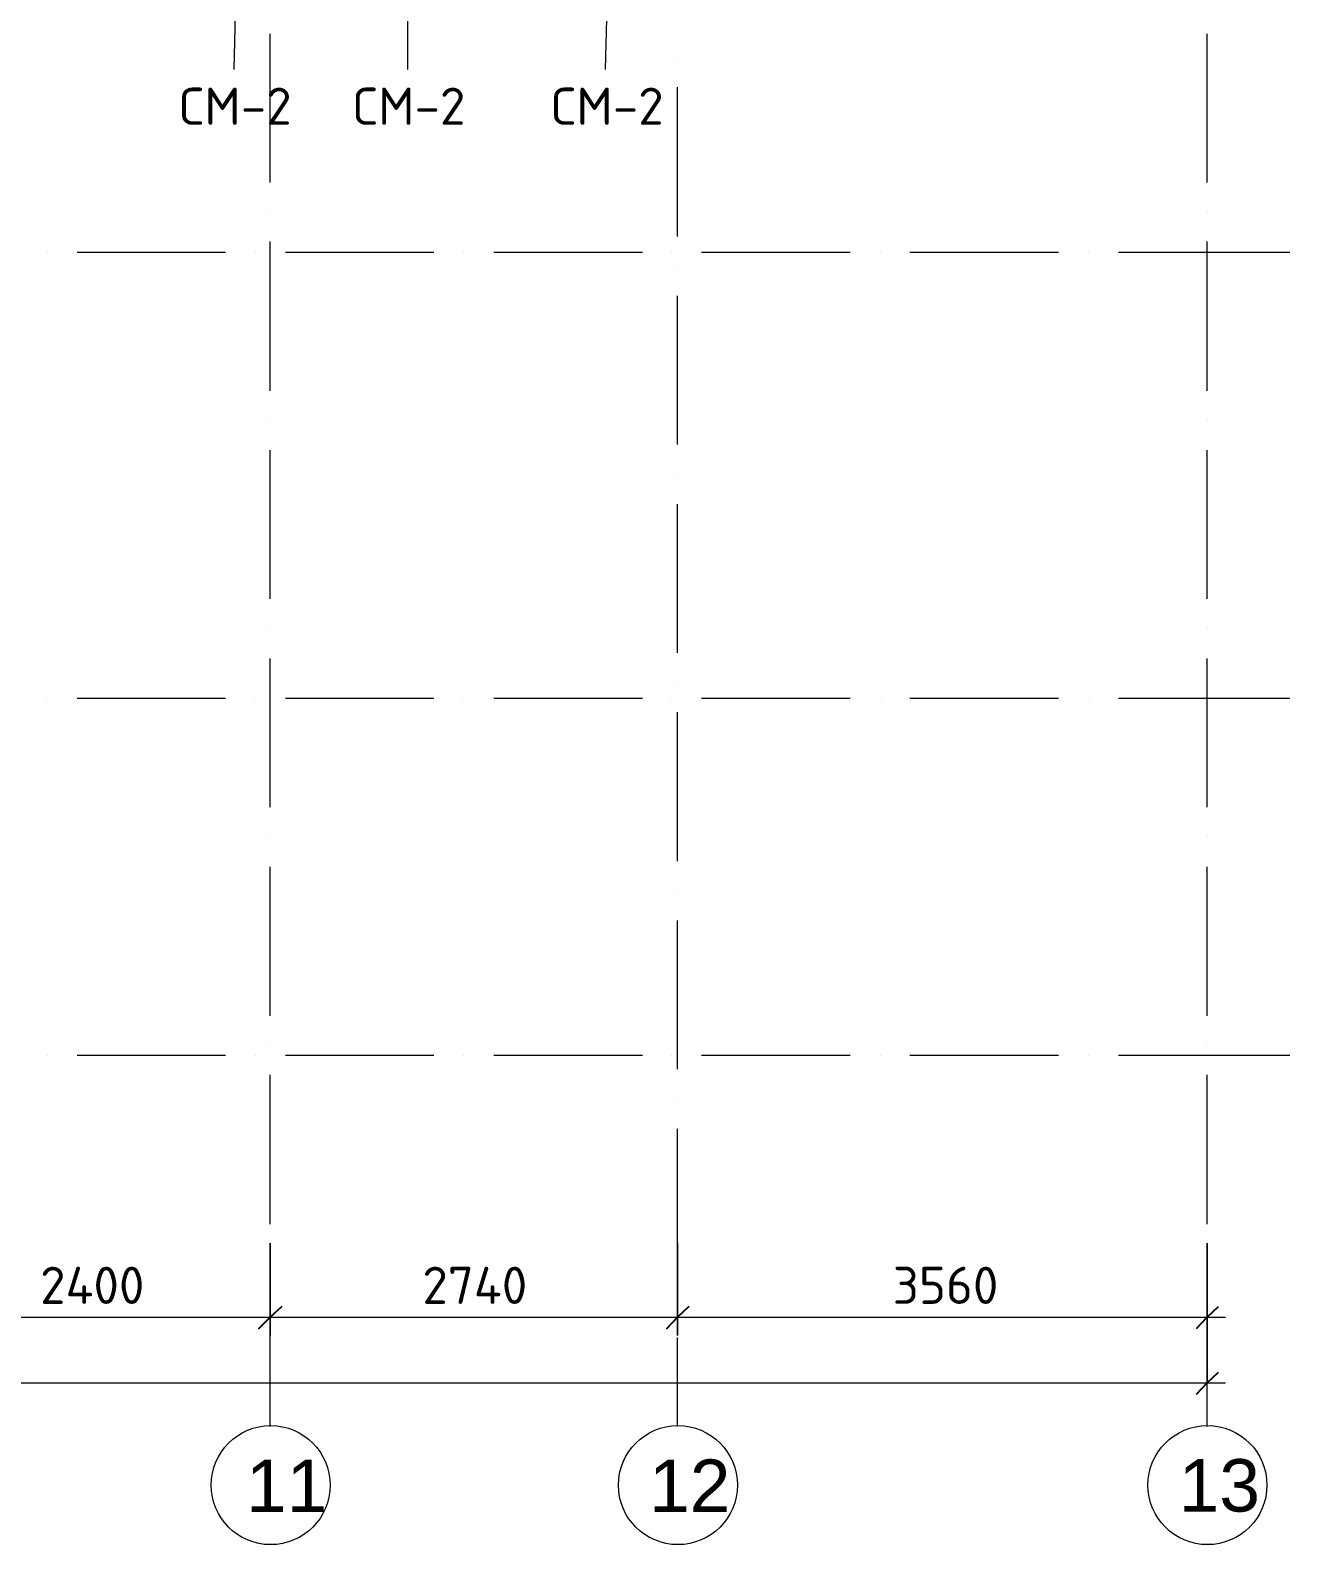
# Model space of a CAD drawing. Header units: millimetres. Extents: x -84737 to 172119, y -43083 to 59399.
# Drawn here: x 47993 to 56460, y 30691 to 40869 of the extents above; entities that cross this region are included whole.
import ezdxf

# ---------------------------------------------------------------- set-up
doc = ezdxf.new("R2010")
doc.units = ezdxf.units.MM
for name, color, linetype in [('PDF _Марки', 7, 'Continuous'), ('PDF _Оси', 7, 'Continuous'), ('PDF _Размеры-100', 7, 'Continuous'), ('PDF _Текст', 7, 'Continuous')]:
    doc.layers.add(name, color=color, linetype=linetype)
doc.styles.add('PDF GOSTCommon', font='arial.ttf')
doc.styles.add('PDF ISOCPEUR', font='isocpeur.ttf')

msp = doc.modelspace()

# ---------------------------------------------------------------- linework, layer by layer
at = {"layer": 'PDF _Марки', "lineweight": 9}
for points in [[(49386, 41629), (49361, 40605)], [(50529, 41629), (50529, 40605)], [(51884, 41629), (51858, 40605)]]:
    msp.add_lwpolyline(points, dxfattribs=at)
at = {"layer": 'PDF _Оси', "lineweight": 9}
for points in [[(49606, 39847), (49606, 40846)], [(55905, 39847), (55905, 40846)], [(52345, 40685), (52345, 40685)], [(52345, 39483), (52345, 40486)], [(49606, 39648), (49606, 39648)], [(55905, 39648), (55905, 39648)], [(49606, 38446), (49606, 39449)], [(55905, 38446), (55905, 39449)], [(48108, 39377), (48108, 39377)], [(48307, 39377), (49306, 39377)], [(49509, 39377), (49509, 39377)], [(49708, 39377), (50707, 39377)], [(50906, 39377), (50906, 39377)], [(51109, 39377), (52108, 39377)], [(52307, 39377), (52307, 39377)], [(52506, 39377), (53505, 39377)], [(53708, 39377), (53708, 39377)], [(53907, 39377), (54906, 39377)], [(55105, 39377), (55105, 39377)], [(55308, 39377), (56460, 39377)], [(52345, 39284), (52345, 39284)], [(52345, 38086), (52345, 39085)], [(49606, 38247), (49606, 38247)], [(55905, 38247), (55905, 38247)], [(49606, 37049), (49606, 38048)], [(55905, 37049), (55905, 38048)], [(52345, 37887), (52345, 37887)], [(52345, 36685), (52345, 37684)], [(49606, 36846), (49606, 36846)], [(55905, 36846), (55905, 36846)], [(49606, 35648), (49606, 36647)], [(55905, 35648), (55905, 36647)], [(52345, 36486), (52345, 36486)], [(48108, 36380), (48108, 36380)], [(48307, 36380), (49306, 36380)], [(49509, 36380), (49509, 36380)], [(49708, 36380), (50707, 36380)], [(50906, 36380), (50906, 36380)], [(51109, 36380), (52108, 36380)], [(52307, 36380), (52307, 36380)], [(52506, 36380), (53505, 36380)], [(53708, 36380), (53708, 36380)], [(53907, 36380), (54906, 36380)], [(55105, 36380), (55105, 36380)], [(55308, 36380), (56460, 36380)], [(52345, 35284), (52345, 36287)], [(49606, 35449), (49606, 35449)], [(55905, 35449), (55905, 35449)], [(49606, 34246), (49606, 35246)], [(55905, 34246), (55905, 35246)], [(52345, 35085), (52345, 35085)], [(52345, 33887), (52345, 34886)], [(49606, 34048), (49606, 34048)], [(55905, 34048), (55905, 34048)], [(48108, 33980), (48108, 33980)], [(48307, 33980), (49306, 33980)], [(49509, 33980), (49509, 33980)], [(49708, 33980), (50707, 33980)], [(50906, 33980), (50906, 33980)], [(51109, 33980), (52108, 33980)], [(52307, 33980), (52307, 33980)], [(52506, 33980), (53505, 33980)], [(53708, 33980), (53708, 33980)], [(53907, 33980), (54906, 33980)], [(55105, 33980), (55105, 33980)], [(55308, 33980), (56460, 33980)], [(49606, 32845), (49606, 33849)], [(55905, 32845), (55905, 33849)], [(52345, 33683), (52345, 33683)], [(52345, 32485), (52345, 33485)], [(49606, 32646), (49606, 32646)], [(55905, 32646), (55905, 32646)], [(49606, 31486), (49606, 32447)], [(55905, 31486), (55905, 32447)], [(52345, 32287), (52345, 32287)], [(52345, 31486), (52345, 32083)]]:
    msp.add_lwpolyline(points, dxfattribs=at)
for centre in [(49609, 31091), (52347, 31091), (55907, 31091)]:
    msp.add_circle(centre, 400, dxfattribs=at)
at = {"layer": 'PDF _Размеры-100', "lineweight": 9}
for points in [[(6585, 32219), (10305, 32219), (16304, 32219), (24406, 32219), (30405, 32219), (36708, 32219), (39404, 32219), (42105, 32219), (44658, 32219), (47206, 32219), (49606, 32219), (52345, 32219), (52345, 32718), (52345, 32096), (52345, 32718), (52345, 32219), (56028, 32219)], [(55905, 32096), (55905, 32718), (55905, 32219)], [(55905, 31656), (55905, 32278), (55905, 31779)], [(6585, 31779), (56028, 31779)]]:
    msp.add_lwpolyline(points, dxfattribs=at)
msp.add_lwpolyline([(49606, 32219), (49606, 32718), (49606, 32096), (49606, 32718)], close=True, dxfattribs=at)
at = {"layer": 'PDF _Размеры-100', "lineweight": 25}
for points in [[(49683, 32291), (49606, 32219), (49530, 32143), (49606, 32219)], [(52421, 32291), (52345, 32219), (52273, 32143), (52345, 32219)]]:
    msp.add_lwpolyline(points, close=True, dxfattribs=at)
for points in [[(55833, 32143), (55905, 32219), (55982, 32291)], [(55833, 31702), (55905, 31779), (55982, 31851)]]:
    msp.add_lwpolyline(points, dxfattribs=at)

# ---------------------------------------------------------------- texts
at = {"layer": 'PDF _Текст', "attachment_point": 4}
for s, insert, char_height, style in [('СМ-2', (48995, 40359), 250, 'PDF ISOCPEUR'), ('СМ-2', (50163, 40359), 250, 'PDF ISOCPEUR'), ('СМ-2', (51496, 40359), 250, 'PDF ISOCPEUR'), ('2400', (48059, 32434), 250, 'PDF ISOCPEUR'), ('2740', (50629, 32434), 250, 'PDF ISOCPEUR'), ('3560', (53791, 32434), 250, 'PDF ISOCPEUR'), ('11', (49443, 31087), 352.2, 'PDF GOSTCommon'), ('12', (52153, 31087), 352.2, 'PDF GOSTCommon'), ('13', (55713, 31087), 352.2, 'PDF GOSTCommon')]:
    msp.add_mtext(s, dxfattribs=dict(at, insert=insert, char_height=char_height, style=style))

doc.saveas('drawing.dxf')
